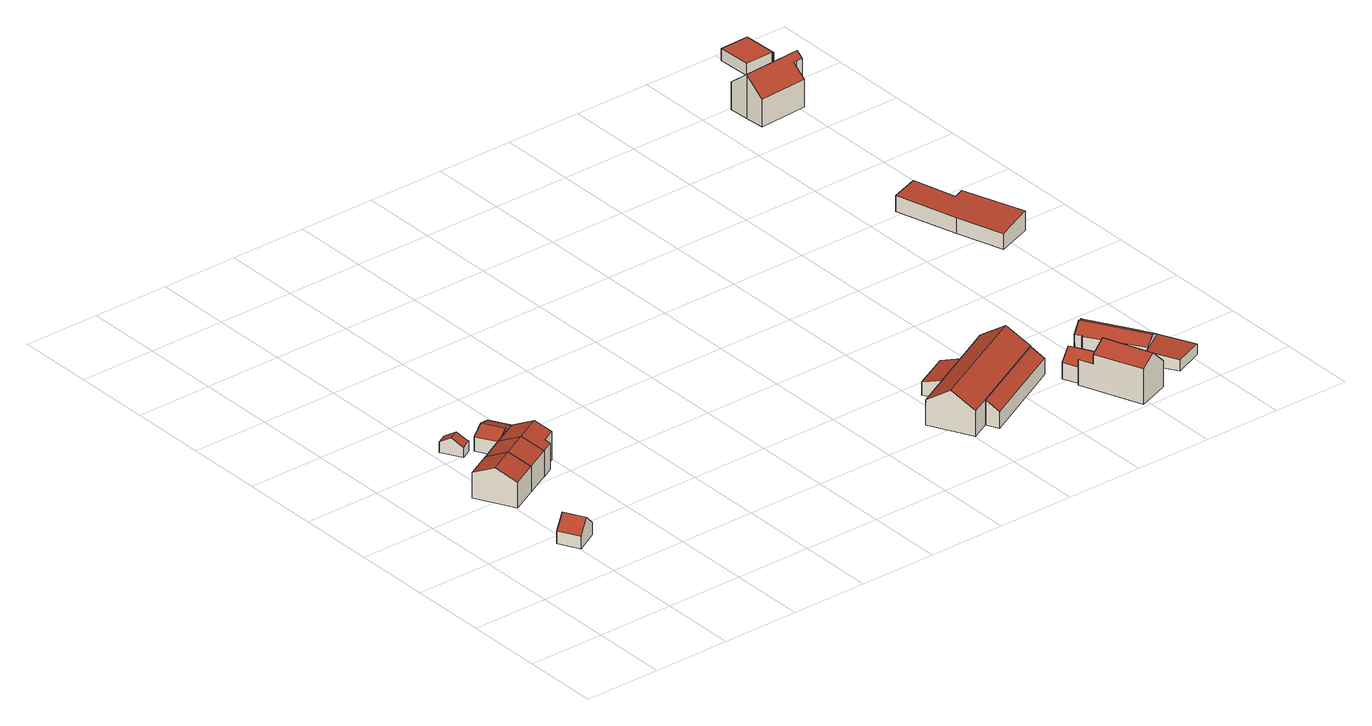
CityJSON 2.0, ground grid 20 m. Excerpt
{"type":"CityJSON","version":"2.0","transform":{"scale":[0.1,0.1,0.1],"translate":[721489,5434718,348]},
"CityObjects":{
"building1":{"type":"Building","attributes":{"Gemeindeschluessel":"09375181","HoeheDach":"368.185","HoeheGrund":"361.670","Methode":"1000","NiedrigsteTraufeDesGebaeudes":"365.007","Geometrietyp2DReferenz":"3000","measuredHeight":6.51,"function":"31001_2000","roofType":"3100"},"geometry":[{"type":"Solid","lod":"2","boundaries":[[[[0,1,2,3]],[[3,2,4,5,6]],[[7,8,9,1,0]],[[3,6,7,0]],[[1,9,4,2]],[[9,8,5,4]],[[6,5,8,7]]]],"semantics":{"surfaces":[{"type":"WallSurface","Flaeche":"20.046","Z_MAX":"3.345","Z_MAX_ASL":"365.015","Z_MIN":"0.000","Z_MIN_ASL":"361.670"},{"type":"WallSurface","Flaeche":"32.158","Z_MAX":"6.515","Z_MAX_ASL":"368.185","Z_MIN":"0.000","Z_MIN_ASL":"361.670"},{"type":"WallSurface","Flaeche":"32.190","Z_MAX":"6.515","Z_MAX_ASL":"368.185","Z_MIN":"0.000","Z_MIN_ASL":"361.670"},{"type":"GroundSurface","Flaeche":"39.182","Z_MAX":"0.000","Z_MAX_ASL":"361.670","Z_MIN":"0.000","Z_MIN_ASL":"361.670"},{"type":"RoofSurface","Dachneigung":"45.813","Dachorientierung":"242.061","Flaeche":"27.327","Z_MAX":"6.515","Z_MAX_ASL":"368.185","Z_MIN":"3.337","Z_MIN_ASL":"365.007"},{"type":"RoofSurface","Dachneigung":"45.809","Dachorientierung":"62.056","Flaeche":"27.317","Z_MAX":"6.515","Z_MAX_ASL":"368.185","Z_MIN":"3.343","Z_MIN_ASL":"365.013"},{"type":"WallSurface","Flaeche":"20.071","Z_MAX":"3.343","Z_MAX_ASL":"365.013","Z_MIN":"0.000","Z_MIN_ASL":"361.670"}],"values":[[0,1,2,3,4,5,6]]}}]},
"building2":{"type":"Building","attributes":{"Gemeindeschluessel":"09375181","HoeheDach":"371.870","HoeheGrund":"362.670","Methode":"2000","NiedrigsteTraufeDesGebaeudes":"369.380","Geometrietyp2DReferenz":"3000","measuredHeight":9.2,"function":"31001_1000","roofType":"3100"},"address":[{"Country":"Germany","Locality":"Pettendorf","ThoroughfareName":"Heidegasse 10"}],"geometry":[{"type":"Solid","lod":"2","boundaries":[[[[10,11,12,13]],[[14,15,16,17]],[[12,14,17,18,13]],[[11,15,14,12]],[[17,16,19,18]],[[10,19,16,15,11]],[[13,18,19,10]]]],"semantics":{"surfaces":[{"type":"GroundSurface","Flaeche":"83.943","Z_MAX":"-0.000","Z_MAX_ASL":"362.670","Z_MIN":"-0.000","Z_MIN_ASL":"362.670"},{"type":"RoofSurface","Dachneigung":"66.007","Dachorientierung":"154.629","Flaeche":"45.954","Z_MAX":"9.200","Z_MAX_ASL":"371.870","Z_MIN":"6.712","Z_MIN_ASL":"369.382"},{"type":"WallSurface","Flaeche":"88.965","Z_MAX":"9.200","Z_MAX_ASL":"371.870","Z_MIN":"-0.000","Z_MIN_ASL":"362.670"},{"type":"WallSurface","Flaeche":"50.442","Z_MAX":"6.712","Z_MAX_ASL":"369.382","Z_MIN":"-0.000","Z_MIN_ASL":"362.670"},{"type":"RoofSurface","Dachneigung":"66.006","Dachorientierung":"334.628","Flaeche":"45.928","Z_MAX":"9.200","Z_MAX_ASL":"371.870","Z_MIN":"6.710","Z_MIN_ASL":"369.380"},{"type":"WallSurface","Flaeche":"88.933","Z_MAX":"9.200","Z_MAX_ASL":"371.870","Z_MIN":"-0.000","Z_MIN_ASL":"362.670"},{"type":"WallSurface","Flaeche":"50.346","Z_MAX":"6.713","Z_MAX_ASL":"369.383","Z_MIN":"-0.000","Z_MIN_ASL":"362.670"}],"values":[[0,1,2,3,4,5,6]]}}]},
"building3":{"type":"Building","attributes":{"Gemeindeschluessel":"09375181","HoeheDach":"371.870","HoeheGrund":"362.710","Methode":"2000","NiedrigsteTraufeDesGebaeudes":"369.382","Geometrietyp2DReferenz":"3000","measuredHeight":9.16,"function":"31001_1000","roofType":"3100"},"address":[{"Country":"Germany","Locality":"Pettendorf","ThoroughfareName":"Heidegasse 12"}],"geometry":[{"type":"Solid","lod":"2","boundaries":[[[[20,21,11,10]],[[11,15,16,19,10]],[[15,22,23,16]],[[16,23,24,19]],[[21,22,15,11]],[[20,24,23,22,21]],[[10,19,24,20]]]],"semantics":{"surfaces":[{"type":"GroundSurface","Flaeche":"83.999","Z_MAX":"0.000","Z_MAX_ASL":"362.710","Z_MIN":"0.000","Z_MIN_ASL":"362.710"},{"type":"WallSurface","Flaeche":"88.485","Z_MAX":"9.160","Z_MAX_ASL":"371.870","Z_MIN":"0.000","Z_MIN_ASL":"362.710"},{"type":"RoofSurface","Dachneigung":"66.006","Dachorientierung":"154.628","Flaeche":"45.972","Z_MAX":"9.160","Z_MAX_ASL":"371.870","Z_MIN":"6.672","Z_MIN_ASL":"369.382"},{"type":"RoofSurface","Dachneigung":"66.006","Dachorientierung":"334.628","Flaeche":"45.972","Z_MAX":"9.160","Z_MAX_ASL":"371.870","Z_MIN":"6.672","Z_MIN_ASL":"369.382"},{"type":"WallSurface","Flaeche":"50.141","Z_MAX":"6.672","Z_MAX_ASL":"369.382","Z_MIN":"0.000","Z_MIN_ASL":"362.710"}],"values":[[0,1,2,3,4,1,4]]}}]},
"building4":{"type":"Building","attributes":{"Gemeindeschluessel":"09375181","HoeheDach":"368.024","HoeheGrund":"363.560","Methode":"1000","NiedrigsteTraufeDesGebaeudes":"366.296","Geometrietyp2DReferenz":"3000","measuredHeight":4.46,"function":"31001_2000","roofType":"3100"},"geometry":[{"type":"Solid","lod":"2","boundaries":[[[[25,26,27,28]],[[29,30,31,32]],[[33,31,30,26,25]],[[32,31,33,34]],[[35,28,27,36]],[[36,29,32,34,35]],[[34,33,25,28,35]],[[36,27,26,30,29]]]],"semantics":{"surfaces":[{"type":"RoofSurface","Dachneigung":"60.076","Dachorientierung":"332.296","Flaeche":"10.402","Z_MAX":"4.464","Z_MAX_ASL":"368.024","Z_MIN":"2.736","Z_MIN_ASL":"366.296"},{"type":"WallSurface","Flaeche":"1.135","Z_MAX":"2.965","Z_MAX_ASL":"366.525","Z_MIN":"0.000","Z_MIN_ASL":"363.560"},{"type":"RoofSurface","Dachneigung":"60.065","Dachorientierung":"152.296","Flaeche":"10.398","Z_MAX":"4.464","Z_MAX_ASL":"368.024","Z_MIN":"2.736","Z_MIN_ASL":"366.296"},{"type":"WallSurface","Flaeche":"8.211","Z_MAX":"2.736","Z_MAX_ASL":"366.296","Z_MIN":"0.000","Z_MIN_ASL":"363.560"},{"type":"WallSurface","Flaeche":"8.214","Z_MAX":"2.736","Z_MAX_ASL":"366.296","Z_MIN":"0.000","Z_MIN_ASL":"363.560"},{"type":"GroundSurface","Flaeche":"18.023","Z_MAX":"0.000","Z_MAX_ASL":"363.560","Z_MIN":"0.000","Z_MIN_ASL":"363.560"},{"type":"WallSurface","Flaeche":"21.610","Z_MAX":"4.464","Z_MAX_ASL":"368.024","Z_MIN":"0.000","Z_MIN_ASL":"363.560"},{"type":"WallSurface","Flaeche":"20.477","Z_MAX":"4.464","Z_MAX_ASL":"368.024","Z_MIN":"0.000","Z_MIN_ASL":"363.560"}],"values":[[0,1,2,3,4,5,6,7]]}}]},
"building5":{"type":"Building","attributes":{"Gemeindeschluessel":"09375181","HoeheDach":"371.870","HoeheGrund":"362.463","Methode":"2000","NiedrigsteTraufeDesGebaeudes":"369.381","Geometrietyp2DReferenz":"3000","measuredHeight":9.41,"function":"31001_1000","roofType":"3100"},"address":[{"Country":"Germany","Locality":"Pettendorf","ThoroughfareName":"Heidegasse 14"}],"geometry":[{"type":"Solid","lod":"2","boundaries":[[[[23,37,38,39,24]],[[22,40,41,42,37,23]],[[43,40,22,44]],[[44,22,23,24,45]],[[46,41,40,43]],[[47,38,37,42,48]],[[48,42,41,46]],[[45,24,39,49]],[[49,39,38,47]],[[47,48,46,43,44,45,49]]]],"semantics":{"surfaces":[{"type":"RoofSurface","Dachneigung":"66.008","Dachorientierung":"332.358","Flaeche":"46.202","Z_MAX":"9.407","Z_MAX_ASL":"371.870","Z_MIN":"6.919","Z_MIN_ASL":"369.382"},{"type":"RoofSurface","Dachneigung":"66.018","Dachorientierung":"152.356","Flaeche":"40.460","Z_MAX":"9.407","Z_MAX_ASL":"371.870","Z_MIN":"6.918","Z_MIN_ASL":"369.381"},{"type":"WallSurface","Flaeche":"24.637","Z_MAX":"6.921","Z_MAX_ASL":"369.384","Z_MIN":"0.000","Z_MIN_ASL":"362.463"},{"type":"WallSurface","Flaeche":"91.265","Z_MAX":"9.407","Z_MAX_ASL":"371.870","Z_MIN":"0.000","Z_MIN_ASL":"362.463"},{"type":"WallSurface","Flaeche":"9.482","Z_MAX":"7.503","Z_MAX_ASL":"369.966","Z_MIN":"0.000","Z_MIN_ASL":"362.463"},{"type":"WallSurface","Flaeche":"81.842","Z_MAX":"9.407","Z_MAX_ASL":"371.870","Z_MIN":"0.000","Z_MIN_ASL":"362.463"},{"type":"WallSurface","Flaeche":"29.804","Z_MAX":"7.503","Z_MAX_ASL":"369.966","Z_MIN":"0.000","Z_MIN_ASL":"362.463"},{"type":"WallSurface","Flaeche":"23.800","Z_MAX":"6.921","Z_MAX_ASL":"369.384","Z_MIN":"0.000","Z_MIN_ASL":"362.463"},{"type":"WallSurface","Flaeche":"28.516","Z_MAX":"6.921","Z_MAX_ASL":"369.384","Z_MIN":"0.000","Z_MIN_ASL":"362.463"},{"type":"GroundSurface","Flaeche":"79.182","Z_MAX":"0.000","Z_MAX_ASL":"362.463","Z_MIN":"0.000","Z_MIN_ASL":"362.463"}],"values":[[0,1,2,3,4,5,6,7,8,9]]}}]},
"building6":{"type":"Building","attributes":{"Gemeindeschluessel":"09375181","HoeheDach":"368.362","HoeheGrund":"363.460","Methode":"2000","NiedrigsteTraufeDesGebaeudes":"366.855","Geometrietyp2DReferenz":"3000","measuredHeight":4.9,"function":"51009_1610","roofType":"2100"},"geometry":[{"type":"Solid","lod":"2","boundaries":[[[[50,51,52,53]],[[54,55,56,57]],[[56,51,50,57]],[[57,50,53,54]],[[54,53,52,55]],[[55,52,51,56]]]],"semantics":{"surfaces":[{"type":"RoofSurface","Dachneigung":"70.072","Dachorientierung":"240.217","Flaeche":"5.804","Z_MAX":"4.902","Z_MAX_ASL":"368.362","Z_MIN":"3.395","Z_MIN_ASL":"366.855"},{"type":"GroundSurface","Flaeche":"5.457","Z_MAX":"0.000","Z_MAX_ASL":"363.460","Z_MIN":"0.000","Z_MIN_ASL":"363.460"},{"type":"WallSurface","Flaeche":"17.105","Z_MAX":"4.902","Z_MAX_ASL":"368.362","Z_MIN":"0.000","Z_MIN_ASL":"363.460"},{"type":"WallSurface","Flaeche":"4.401","Z_MAX":"3.411","Z_MAX_ASL":"366.871","Z_MIN":"0.000","Z_MIN_ASL":"363.460"},{"type":"WallSurface","Flaeche":"17.246","Z_MAX":"4.902","Z_MAX_ASL":"368.362","Z_MIN":"0.000","Z_MIN_ASL":"363.460"},{"type":"WallSurface","Flaeche":"6.609","Z_MAX":"4.902","Z_MAX_ASL":"368.362","Z_MIN":"0.000","Z_MIN_ASL":"363.460"}],"values":[[0,1,2,3,4,5]]}}]},
"building7":{"type":"Building","attributes":{"Gemeindeschluessel":"09375181","HoeheDach":"368.317","HoeheGrund":"363.200","Methode":"1000","NiedrigsteTraufeDesGebaeudes":"366.835","Geometrietyp2DReferenz":"3000","measuredHeight":5.12,"function":"31001_2000","roofType":"3100"},"geometry":[{"type":"Solid","lod":"2","boundaries":[[[[58,59,60,61,62]],[[63,53,59,58]],[[58,62,64,65,63]],[[53,66,60,59]],[[62,61,67,64]],[[66,68,67,61,60]],[[65,68,66,53,63]],[[64,67,68,65]]]],"semantics":{"surfaces":[{"type":"WallSurface","Flaeche":"35.482","Z_MAX":"5.117","Z_MAX_ASL":"368.317","Z_MIN":"0.000","Z_MIN_ASL":"363.200"},{"type":"WallSurface","Flaeche":"22.465","Z_MAX":"3.650","Z_MAX_ASL":"366.850","Z_MIN":"0.000","Z_MIN_ASL":"363.200"},{"type":"GroundSurface","Flaeche":"49.280","Z_MAX":"0.000","Z_MAX_ASL":"363.200","Z_MIN":"0.000","Z_MIN_ASL":"363.200"},{"type":"RoofSurface","Dachneigung":"69.996","Dachorientierung":"241.697","Flaeche":"26.280","Z_MAX":"5.117","Z_MAX_ASL":"368.317","Z_MIN":"3.650","Z_MIN_ASL":"366.850"},{"type":"WallSurface","Flaeche":"22.053","Z_MAX":"3.653","Z_MAX_ASL":"366.853","Z_MIN":"0.000","Z_MIN_ASL":"363.200"},{"type":"RoofSurface","Dachneigung":"69.997","Dachorientierung":"61.703","Flaeche":"26.165","Z_MAX":"5.117","Z_MAX_ASL":"368.317","Z_MIN":"3.635","Z_MIN_ASL":"366.835"},{"type":"WallSurface","Flaeche":"18.306","Z_MAX":"5.117","Z_MAX_ASL":"368.317","Z_MIN":"0.000","Z_MIN_ASL":"363.200"},{"type":"WallSurface","Flaeche":"16.992","Z_MAX":"5.071","Z_MAX_ASL":"368.271","Z_MIN":"0.000","Z_MIN_ASL":"363.200"}],"values":[[0,1,2,3,4,5,6,7]]}}]},
"building8":{"type":"Building","attributes":{"Gemeindeschluessel":"09375181","HoeheDach":"357.654","HoeheGrund":"352.540","Methode":"2000","NiedrigsteTraufeDesGebaeudes":"355.926","Geometrietyp2DReferenz":"3000","measuredHeight":5.11,"function":"51009_1610","roofType":"2100"},"geometry":[{"type":"Solid","lod":"2","boundaries":[[[[69,70,71,72]],[[70,73,74,71]],[[75,73,70,69]],[[76,74,73,75]],[[72,71,74,76]],[[72,76,75,69]]]],"semantics":{"surfaces":[{"type":"WallSurface","Flaeche":"23.388","Z_MAX":"5.114","Z_MAX_ASL":"357.654","Z_MIN":"0.000","Z_MIN_ASL":"352.540"},{"type":"RoofSurface","Dachneigung":"72.567","Dachorientierung":"332.529","Flaeche":"59.622","Z_MAX":"5.114","Z_MAX_ASL":"357.654","Z_MIN":"3.386","Z_MIN_ASL":"355.926"},{"type":"WallSurface","Flaeche":"52.867","Z_MAX":"5.114","Z_MAX_ASL":"357.654","Z_MIN":"0.000","Z_MIN_ASL":"352.540"},{"type":"WallSurface","Flaeche":"23.386","Z_MAX":"5.114","Z_MAX_ASL":"357.654","Z_MIN":"0.000","Z_MIN_ASL":"352.540"},{"type":"WallSurface","Flaeche":"34.999","Z_MAX":"3.386","Z_MAX_ASL":"355.926","Z_MIN":"0.000","Z_MIN_ASL":"352.540"},{"type":"GroundSurface","Flaeche":"56.884","Z_MAX":"0.000","Z_MAX_ASL":"352.540","Z_MIN":"0.000","Z_MIN_ASL":"352.540"}],"values":[[0,1,2,3,4,5]]}}]},
"building9":{"type":"Building","attributes":{"Gemeindeschluessel":"09375181","HoeheDach":"362.320","HoeheGrund":"351.690","Methode":"2000","NiedrigsteTraufeDesGebaeudes":"358.270","Geometrietyp2DReferenz":"3000","measuredHeight":10.63,"function":"31001_2000","roofType":"3100"},"geometry":[{"type":"Solid","lod":"2","boundaries":[[[[77,78,79,80]],[[81,82,83,84,85]],[[82,81,86,87,88]],[[81,85,89,90,86]],[[88,87,80,79]],[[89,85,84,91]],[[87,86,90,89,91,77,80]],[[88,79,78,83,82]],[[77,91,84,83,78]]]],"semantics":{"surfaces":[{"type":"WallSurface","Flaeche":"167.361","Z_MAX":"6.584","Z_MAX_ASL":"358.274","Z_MIN":"0.000","Z_MIN_ASL":"351.690"},{"type":"RoofSurface","Dachneigung":"56.737","Dachorientierung":"332.561","Flaeche":"228.664","Z_MAX":"10.630","Z_MAX_ASL":"362.320","Z_MIN":"6.580","Z_MIN_ASL":"358.270"},{"type":"WallSurface","Flaeche":"106.191","Z_MAX":"10.630","Z_MAX_ASL":"362.320","Z_MIN":"0.000","Z_MIN_ASL":"351.690"},{"type":"WallSurface","Flaeche":"137.192","Z_MAX":"6.587","Z_MAX_ASL":"358.277","Z_MIN":"0.000","Z_MIN_ASL":"351.690"},{"type":"WallSurface","Flaeche":"37.317","Z_MAX":"6.583","Z_MAX_ASL":"358.273","Z_MIN":"0.000","Z_MIN_ASL":"351.690"},{"type":"WallSurface","Flaeche":"66.541","Z_MAX":"6.580","Z_MAX_ASL":"358.270","Z_MIN":"0.000","Z_MIN_ASL":"351.690"},{"type":"GroundSurface","Flaeche":"382.821","Z_MAX":"0.000","Z_MAX_ASL":"351.690","Z_MIN":"0.000","Z_MIN_ASL":"351.690"},{"type":"RoofSurface","Dachneigung":"56.744","Dachorientierung":"152.557","Flaeche":"229.161","Z_MAX":"10.630","Z_MAX_ASL":"362.320","Z_MIN":"6.583","Z_MIN_ASL":"358.273"},{"type":"WallSurface","Flaeche":"106.217","Z_MAX":"10.630","Z_MAX_ASL":"362.320","Z_MIN":"0.000","Z_MIN_ASL":"351.690"}],"values":[[0,1,2,3,4,5,6,7,8]]}}]},
"building10":{"type":"Building","attributes":{"Gemeindeschluessel":"09375181","HoeheDach":"358.228","HoeheGrund":"351.610","Methode":"2000","NiedrigsteTraufeDesGebaeudes":"355.943","Geometrietyp2DReferenz":"3000","measuredHeight":6.62,"function":"51009_1610","roofType":"2100"},"geometry":[{"type":"Solid","lod":"2","boundaries":[[[[92,93,94,95]],[[95,94,96,97]],[[97,96,98,99]],[[95,97,99,92]],[[93,98,96,94]],[[99,98,93,92]]]],"semantics":{"surfaces":[{"type":"WallSurface","Flaeche":"19.183","Z_MAX":"6.617","Z_MAX_ASL":"358.227","Z_MIN":"0.000","Z_MIN_ASL":"351.610"},{"type":"WallSurface","Flaeche":"168.226","Z_MAX":"6.618","Z_MAX_ASL":"358.228","Z_MIN":"0.000","Z_MIN_ASL":"351.610"},{"type":"WallSurface","Flaeche":"19.176","Z_MAX":"6.618","Z_MAX_ASL":"358.228","Z_MIN":"0.000","Z_MIN_ASL":"351.610"},{"type":"GroundSurface","Flaeche":"89.309","Z_MAX":"0.000","Z_MAX_ASL":"351.610","Z_MIN":"0.000","Z_MIN_ASL":"351.610"},{"type":"RoofSurface","Dachneigung":"56.880","Dachorientierung":"152.551","Flaeche":"106.634","Z_MAX":"6.618","Z_MAX_ASL":"358.228","Z_MIN":"4.333","Z_MIN_ASL":"355.943"},{"type":"WallSurface","Flaeche":"110.868","Z_MAX":"4.333","Z_MAX_ASL":"355.943","Z_MIN":"0.000","Z_MIN_ASL":"351.610"}],"values":[[0,1,2,3,4,5]]}}]},
"building11":{"type":"Building","attributes":{"Gemeindeschluessel":"09375181","HoeheDach":"359.910","HoeheGrund":"348.700","Methode":"2000","NiedrigsteTraufeDesGebaeudes":"352.805","Geometrietyp2DReferenz":"3000","measuredHeight":11.21,"function":"31001_2000","roofType":"3100"},"geometry":[{"type":"Solid","lod":"2","boundaries":[[[[100,101,102,103,104,105]],[[106,107,108]],[[101,109,110,111,102]],[[107,112,113,114,115,108]],[[112,116,117,113]],[[118,119,120,115,114]],[[103,102,111,121]],[[122,116,112,107,106,123,104,103,121]],[[110,124,122,121,111]],[[125,118,114,113,117]],[[124,126,125,117,116,122]],[[101,100,119,118,125,126,109]],[[115,120,127,108]],[[108,127,123,106]],[[100,105,120,119]],[[104,123,127,120,105]],[[110,109,126,124]]]],"semantics":{"surfaces":[{"type":"WallSurface","Flaeche":"147.096","Z_MAX":"9.284","Z_MAX_ASL":"357.984","Z_MIN":"0.000","Z_MIN_ASL":"348.700"},{"type":"RoofSurface","Dachneigung":"89.971","Dachorientierung":"-1.000","Flaeche":"0.828","Z_MAX":"4.952","Z_MAX_ASL":"353.652","Z_MIN":"4.950","Z_MIN_ASL":"353.650"},{"type":"WallSurface","Flaeche":"85.031","Z_MAX":"11.210","Z_MAX_ASL":"359.910","Z_MIN":"0.000","Z_MIN_ASL":"348.700"},{"type":"RoofSurface","Dachneigung":"59.421","Dachorientierung":"243.311","Flaeche":"33.668","Z_MAX":"6.550","Z_MAX_ASL":"355.250","Z_MIN":"4.203","Z_MIN_ASL":"352.903"},{"type":"RoofSurface","Dachneigung":"58.014","Dachorientierung":"63.335","Flaeche":"41.201","Z_MAX":"6.550","Z_MAX_ASL":"355.250","Z_MIN":"4.105","Z_MIN_ASL":"352.805"},{"type":"WallSurface","Flaeche":"19.056","Z_MAX":"6.127","Z_MAX_ASL":"354.827","Z_MIN":"0.000","Z_MIN_ASL":"348.700"},{"type":"RoofSurface","Dachneigung":"66.129","Dachorientierung":"249.474","Flaeche":"63.758","Z_MAX":"11.210","Z_MAX_ASL":"359.910","Z_MIN":"9.227","Z_MIN_ASL":"357.927"},{"type":"WallSurface","Flaeche":"36.259","Z_MAX":"11.210","Z_MAX_ASL":"359.910","Z_MIN":"4.180","Z_MIN_ASL":"352.880"},{"type":"RoofSurface","Dachneigung":"46.081","Dachorientierung":"69.476","Flaeche":"85.706","Z_MAX":"11.210","Z_MAX_ASL":"359.910","Z_MIN":"6.639","Z_MIN_ASL":"355.339"},{"type":"WallSurface","Flaeche":"41.909","Z_MAX":"6.550","Z_MAX_ASL":"355.250","Z_MIN":"0.000","Z_MIN_ASL":"348.700"},{"type":"WallSurface","Flaeche":"58.447","Z_MAX":"6.907","Z_MAX_ASL":"355.607","Z_MIN":"0.000","Z_MIN_ASL":"348.700"},{"type":"GroundSurface","Flaeche":"192.795","Z_MAX":"0.000","Z_MAX_ASL":"348.700","Z_MIN":"0.000","Z_MIN_ASL":"348.700"},{"type":"WallSurface","Flaeche":"1.388","Z_MAX":"6.127","Z_MAX_ASL":"354.827","Z_MIN":"4.203","Z_MIN_ASL":"352.903"},{"type":"WallSurface","Flaeche":"1.018","Z_MAX":"5.210","Z_MAX_ASL":"353.910","Z_MIN":"4.950","Z_MIN_ASL":"353.650"},{"type":"WallSurface","Flaeche":"5.123","Z_MAX":"6.700","Z_MAX_ASL":"355.400","Z_MIN":"0.000","Z_MIN_ASL":"348.700"},{"type":"RoofSurface","Dachneigung":"54.161","Dachorientierung":"69.468","Flaeche":"9.862","Z_MAX":"6.700","Z_MAX_ASL":"355.400","Z_MIN":"5.210","Z_MIN_ASL":"353.910"},{"type":"WallSurface","Flaeche":"71.657","Z_MAX":"6.913","Z_MAX_ASL":"355.613","Z_MIN":"0.000","Z_MIN_ASL":"348.700"}],"values":[[0,1,2,3,4,5,6,7,8,9,10,11,12,13,14,15,16]]}}]},
"building12":{"type":"Building","attributes":{"Gemeindeschluessel":"09375181","HoeheDach":"353.640","HoeheGrund":"348.340","Methode":"2000","NiedrigsteTraufeDesGebaeudes":"351.050","Geometrietyp2DReferenz":"3000","measuredHeight":5.3,"function":"31001_2000","roofType":"3100"},"geometry":[{"type":"Solid","lod":"2","boundaries":[[[[128,129,130,131]],[[132,133,134,135]],[[136,137,138,139]],[[140,141,142,136,139]],[[143,144,145,146,147]],[[134,133,148,149,146,145]],[[140,150,149,148,141]],[[151,152,131,130]],[[129,147,146,149,150,153,151,130]],[[135,134,145,144]],[[141,154,155,142]],[[154,141,148,133,132]],[[137,136,142,155]],[[137,155,154,132,135,144,143,128,131,152,156,138]],[[129,128,143,147]],[[152,151,153,156]],[[138,156,153,150,140,139]]]],"semantics":{"surfaces":[{"type":"WallSurface","Flaeche":"2.806","Z_MAX":"3.816","Z_MAX_ASL":"352.156","Z_MIN":"0.000","Z_MIN_ASL":"348.340"},{"type":"WallSurface","Flaeche":"0.945","Z_MAX":"3.526","Z_MAX_ASL":"351.866","Z_MIN":"0.000","Z_MIN_ASL":"348.340"},{"type":"WallSurface","Flaeche":"22.572","Z_MAX":"2.820","Z_MAX_ASL":"351.160","Z_MIN":"0.000","Z_MIN_ASL":"348.340"},{"type":"RoofSurface","Dachneigung":"85.682","Dachorientierung":"146.513","Flaeche":"71.444","Z_MAX":"3.430","Z_MAX_ASL":"351.770","Z_MIN":"2.710","Z_MIN_ASL":"351.050"},{"type":"WallSurface","Flaeche":"28.182","Z_MAX":"5.300","Z_MAX_ASL":"353.640","Z_MIN":"0.000","Z_MIN_ASL":"348.340"},{"type":"RoofSurface","Dachneigung":"62.322","Dachorientierung":"240.164","Flaeche":"68.627","Z_MAX":"5.300","Z_MAX_ASL":"353.640","Z_MIN":"3.383","Z_MIN_ASL":"351.723"},{"type":"WallSurface","Flaeche":"6.625","Z_MAX":"5.300","Z_MAX_ASL":"353.640","Z_MIN":"3.430","Z_MIN_ASL":"351.770"},{"type":"WallSurface","Flaeche":"37.870","Z_MAX":"3.564","Z_MAX_ASL":"351.904","Z_MIN":"0.000","Z_MIN_ASL":"348.340"},{"type":"RoofSurface","Dachneigung":"62.306","Dachorientierung":"60.163","Flaeche":"68.585","Z_MAX":"5.300","Z_MAX_ASL":"353.640","Z_MIN":"3.409","Z_MIN_ASL":"351.749"},{"type":"WallSurface","Flaeche":"6.762","Z_MAX":"3.526","Z_MAX_ASL":"351.866","Z_MIN":"0.000","Z_MIN_ASL":"348.340"},{"type":"WallSurface","Flaeche":"5.420","Z_MAX":"3.430","Z_MAX_ASL":"351.770","Z_MIN":"0.000","Z_MIN_ASL":"348.340"},{"type":"WallSurface","Flaeche":"55.591","Z_MAX":"3.633","Z_MAX_ASL":"351.973","Z_MIN":"0.000","Z_MIN_ASL":"348.340"},{"type":"WallSurface","Flaeche":"25.264","Z_MAX":"3.430","Z_MAX_ASL":"351.770","Z_MIN":"0.000","Z_MIN_ASL":"348.340"},{"type":"GroundSurface","Flaeche":"192.744","Z_MAX":"0.000","Z_MAX_ASL":"348.340","Z_MIN":"0.000","Z_MIN_ASL":"348.340"},{"type":"WallSurface","Flaeche":"1.607","Z_MAX":"3.816","Z_MAX_ASL":"352.156","Z_MIN":"0.000","Z_MIN_ASL":"348.340"},{"type":"WallSurface","Flaeche":"25.493","Z_MAX":"3.564","Z_MAX_ASL":"351.904","Z_MIN":"0.000","Z_MIN_ASL":"348.340"},{"type":"WallSurface","Flaeche":"30.155","Z_MAX":"3.559","Z_MAX_ASL":"351.899","Z_MIN":"0.000","Z_MIN_ASL":"348.340"}],"values":[[0,1,2,3,4,5,6,7,8,9,10,11,12,13,14,15,16]]}}]},
"building13":{"type":"Building","attributes":{"Gemeindeschluessel":"09375181","HoeheDach":"353.686","HoeheGrund":"348.610","Methode":"2000","NiedrigsteTraufeDesGebaeudes":"352.677","Geometrietyp2DReferenz":"3000","measuredHeight":5.08,"function":"31001_2000","roofType":"1000","storeysAboveGround":1},"geometry":[{"type":"Solid","lod":"2","boundaries":[[[[157,158,159,160,161,162,163]],[[158,164,165,159]],[[157,166,164,158]],[[159,165,167,160]],[[160,167,168,161]],[[164,166,169,170,168,167,165]],[[163,169,166,157]],[[162,170,169,163]],[[161,168,170,162]]]],"semantics":{"surfaces":[{"type":"GroundSurface","Flaeche":"241.975","Z_MAX":"0.000","Z_MAX_ASL":"348.610","Z_MIN":"0.000","Z_MIN_ASL":"348.610"},{"type":"WallSurface","Flaeche":"51.985","Z_MAX":"4.094","Z_MAX_ASL":"352.704","Z_MIN":"0.000","Z_MIN_ASL":"348.610"},{"type":"WallSurface","Flaeche":"44.322","Z_MAX":"5.076","Z_MAX_ASL":"353.686","Z_MIN":"0.000","Z_MIN_ASL":"348.610"},{"type":"WallSurface","Flaeche":"69.886","Z_MAX":"4.195","Z_MAX_ASL":"352.805","Z_MIN":"0.000","Z_MIN_ASL":"348.610"},{"type":"WallSurface","Flaeche":"30.493","Z_MAX":"4.891","Z_MAX_ASL":"353.501","Z_MIN":"0.000","Z_MIN_ASL":"348.610"},{"type":"RoofSurface","Dachneigung":"84.057","Dachorientierung":"251.344","Flaeche":"243.282","Z_MAX":"5.076","Z_MAX_ASL":"353.686","Z_MIN":"4.067","Z_MIN_ASL":"352.677"},{"type":"WallSurface","Flaeche":"85.465","Z_MAX":"5.076","Z_MAX_ASL":"353.686","Z_MIN":"0.000","Z_MIN_ASL":"348.610"},{"type":"WallSurface","Flaeche":"12.905","Z_MAX":"5.076","Z_MAX_ASL":"353.686","Z_MIN":"0.000","Z_MIN_ASL":"348.610"},{"type":"WallSurface","Flaeche":"56.675","Z_MAX":"4.891","Z_MAX_ASL":"353.501","Z_MIN":"0.000","Z_MIN_ASL":"348.610"}],"values":[[0,1,2,3,4,5,6,7,8]]}}]},
"building14":{"type":"Building","attributes":{"Gemeindeschluessel":"09375181","HoeheDach":"364.141","HoeheGrund":"352.600","Methode":"2000","NiedrigsteTraufeDesGebaeudes":"359.750","Geometrietyp2DReferenz":"3000","measuredHeight":11.54,"function":"31001_1000","roofType":"3100","storeysAboveGround":2},"address":[{"Country":"Germany","Locality":"Pettendorf","ThoroughfareName":"Kirchgasse 7a"}],"geometry":[{"type":"Solid","lod":"2","boundaries":[[[[171,172,173,174]],[[175,176,177,178]],[[174,179,180,181,175,178,182,183,184,171]],[[180,185,186,181]],[[174,173,187,179]],[[179,187,185,180]],[[182,188,189,183]],[[186,185,187,173,172,190,176]],[[176,190,189,188,177]],[[183,189,190,184]],[[178,177,188,182]],[[184,190,172,171]],[[181,186,176,175]]]],"semantics":{"surfaces":[{"type":"WallSurface","Flaeche":"15.758","Z_MAX":"10.101","Z_MAX_ASL":"362.701","Z_MIN":"0.000","Z_MIN_ASL":"352.600"},{"type":"WallSurface","Flaeche":"48.613","Z_MAX":"11.535","Z_MAX_ASL":"364.135","Z_MIN":"0.000","Z_MIN_ASL":"352.600"},{"type":"GroundSurface","Flaeche":"151.561","Z_MAX":"0.000","Z_MAX_ASL":"352.600","Z_MIN":"0.000","Z_MIN_ASL":"352.600"},{"type":"WallSurface","Flaeche":"92.306","Z_MAX":"7.153","Z_MAX_ASL":"359.753","Z_MIN":"0.000","Z_MIN_ASL":"352.600"},{"type":"WallSurface","Flaeche":"9.602","Z_MAX":"10.100","Z_MAX_ASL":"362.700","Z_MIN":"0.000","Z_MIN_ASL":"352.600"},{"type":"WallSurface","Flaeche":"30.205","Z_MAX":"10.100","Z_MAX_ASL":"362.700","Z_MIN":"0.000","Z_MIN_ASL":"352.600"},{"type":"WallSurface","Flaeche":"26.617","Z_MAX":"9.796","Z_MAX_ASL":"362.396","Z_MIN":"0.000","Z_MIN_ASL":"352.600"},{"type":"RoofSurface","Dachneigung":"49.861","Dachorientierung":"176.377","Flaeche":"93.242","Z_MAX":"11.535","Z_MAX_ASL":"364.135","Z_MIN":"7.151","Z_MIN_ASL":"359.751"},{"type":"RoofSurface","Dachneigung":"49.891","Dachorientierung":"356.376","Flaeche":"104.964","Z_MAX":"11.541","Z_MAX_ASL":"364.141","Z_MIN":"7.150","Z_MIN_ASL":"359.750"},{"type":"WallSurface","Flaeche":"22.097","Z_MAX":"11.541","Z_MAX_ASL":"364.141","Z_MIN":"0.000","Z_MIN_ASL":"352.600"},{"type":"WallSurface","Flaeche":"110.276","Z_MAX":"7.153","Z_MAX_ASL":"359.753","Z_MIN":"0.000","Z_MIN_ASL":"352.600"},{"type":"WallSurface","Flaeche":"18.289","Z_MAX":"11.526","Z_MAX_ASL":"364.126","Z_MIN":"0.000","Z_MIN_ASL":"352.600"},{"type":"WallSurface","Flaeche":"48.516","Z_MAX":"11.535","Z_MAX_ASL":"364.135","Z_MIN":"0.000","Z_MIN_ASL":"352.600"}],"values":[[0,1,2,3,4,5,6,7,8,9,10,11,12]]}}]},
"building15":{"type":"Building","attributes":{"Gemeindeschluessel":"09375181","HoeheDach":"355.999","HoeheGrund":"352.899","Methode":"1000","NiedrigsteTraufeDesGebaeudes":"355.999","Geometrietyp2DReferenz":"3000","measuredHeight":3.1,"function":"31001_2463","roofType":"1000","storeysAboveGround":1},"geometry":[{"type":"Solid","lod":"2","boundaries":[[[[191,192,193,194]],[[195,196,197,198]],[[199,200,201,202]],[[194,193,200,199]],[[202,201,203,204]],[[199,202,204,195,198,191,194]],[[204,203,196,195]],[[203,201,200,193,192,197,196]],[[198,197,192,191]]]],"semantics":{"surfaces":[{"type":"WallSurface","Flaeche":"0.714","Z_MAX":"3.100","Z_MAX_ASL":"355.999","Z_MIN":"0.000","Z_MIN_ASL":"352.899"},{"type":"WallSurface","Flaeche":"21.031","Z_MAX":"3.100","Z_MAX_ASL":"355.999","Z_MIN":"0.000","Z_MIN_ASL":"352.899"},{"type":"WallSurface","Flaeche":"27.237","Z_MAX":"3.100","Z_MAX_ASL":"355.999","Z_MIN":"0.000","Z_MIN_ASL":"352.899"},{"type":"WallSurface","Flaeche":"22.959","Z_MAX":"3.100","Z_MAX_ASL":"355.999","Z_MIN":"0.000","Z_MIN_ASL":"352.899"},{"type":"WallSurface","Flaeche":"24.012","Z_MAX":"3.100","Z_MAX_ASL":"355.999","Z_MIN":"0.000","Z_MIN_ASL":"352.899"},{"type":"GroundSurface","Flaeche":"68.083","Z_MAX":"0.000","Z_MAX_ASL":"352.899","Z_MIN":"0.000","Z_MIN_ASL":"352.899"},{"type":"WallSurface","Flaeche":"6.888","Z_MAX":"3.100","Z_MAX_ASL":"355.999","Z_MIN":"0.000","Z_MIN_ASL":"352.899"},{"type":"RoofSurface","Dachneigung":"90.000","Dachorientierung":"-1.000","Flaeche":"68.083","Z_MAX":"3.100","Z_MAX_ASL":"355.999","Z_MIN":"3.100","Z_MIN_ASL":"355.999"},{"type":"WallSurface","Flaeche":"1.023","Z_MAX":"3.100","Z_MAX_ASL":"355.999","Z_MIN":"0.000","Z_MIN_ASL":"352.899"}],"values":[[0,1,2,3,4,5,6,7,8]]}}]}
},
"vertices":[
[63,146,137],[63,146,170],[35,199,170],[35,199,137],[64,215,202],[92,230,170],[92,230,137],[121,177,137],[121,177,170],[92,162,202],
[70,496,147],[122,397,147],[55,362,147],[3,462,147],[55,362,214],[122,397,214],[96,447,239],[29,412,239],[3,462,214],[70,496,214],
[136,531,147],[188,432,147],[188,432,214],[162,482,239],[136,531,214],
[76,626,200],[102,640,200],[88,666,183],[62,652,183],[114,617,156],[114,617,185],[116,613,183],[116,613,156],[90,599,183],[90,599,156],[62,652,156],[88,666,156],
[229,517,239],[203,566,214],[167,547,214],[220,449,214],[214,460,220],[249,479,220],[220,449,145],[188,432,145],[136,531,145],[214,460,145],[203,566,145],[249,479,145],[167,547,145],
[167,547,189],[203,566,204],[196,578,204],[160,558,189],[160,558,155],[196,578,155],[203,566,155],[167,547,155],
[131,612,152],[131,612,189],[166,631,203],[202,650,188],[202,650,152],[160,558,152],[230,597,152],[196,578,152],[195,577,203],[230,597,189],[196,578,203],
[1205,254,45],[1205,254,97],[1180,302,79],[1180,302,45],[1297,301,97],[1272,350,79],[1297,301,45],[1272,350,45],
[1445,239,37],[1445,239,103],[1219,122,103],[1219,122,37],[1112,205,103],[1140,150,143],[1416,293,143],[1387,348,103],[1297,301,103],[1112,205,37],[1169,96,37],[1169,96,103],[1297,301,37],[1205,254,37],[1387,348,37],
[1234,90,36],[1234,90,79],[1219,122,102],[1219,122,36],[1445,239,102],[1445,239,36],[1461,208,79],[1461,208,36],
[1522,163,7],[1583,4,7],[1583,4,100],[1536,127,99],[1536,127,74],[1522,163,74],[1554,134,56],[1558,136,56],[1540,171,57],[1665,35,7],[1665,35,76],[1623,20,119],[1583,147,72],[1543,226,72],[1510,206,50],[1529,166,49],[1618,162,49],[1577,245,48],[1510,206,7],[1529,166,7],[1529,166,68],[1577,144,119],[1618,162,76],[1554,134,59],[1631,135,73],[1577,245,7],[1631,135,7],[1540,171,59],
[1672,339,3],[1672,339,42],[1679,343,37],[1679,343,3],[1630,283,3],[1630,283,37],[1632,284,39],[1632,284,3],[1742,70,32],[1742,70,3],[1817,102,3],[1817,102,31],[1767,183,38],[1713,148,38],[1700,139,38],[1675,335,3],[1622,300,3],[1622,300,38],[1651,320,56],[1675,335,41],[1713,148,40],[1739,165,56],[1767,183,39],[1730,248,39],[1730,248,3],[1766,186,39],[1713,148,3],[1700,139,3],[1766,186,3],
[1857,764,6],[1766,729,6],[1728,851,6],[1683,1013,6],[1748,1030,6],[1778,916,6],[1803,924,6],[1766,729,47],[1728,851,47],[1857,764,57],[1683,1013,48],[1748,1030,55],[1803,924,57],[1778,916,54],
[1793,1482,46],[1793,1482,147],[1777,1481,147],[1777,1481,46],[1638,1489,46],[1638,1489,161],[1635,1541,118],[1635,1541,46],[1768,1481,46],[1770,1446,46],[1641,1438,46],[1789,1551,46],[1790,1520,46],[1792,1499,46],[1770,1446,118],[1641,1438,118],[1768,1481,147],[1789,1551,118],[1790,1520,144],[1792,1499,161],
[1828,1631,49],[1828,1631,80],[1828,1633,80],[1828,1633,49],[1828,1699,49],[1828,1699,80],[1831,1631,80],[1831,1631,49],[1753,1630,49],[1753,1630,80],[1750,1718,80],[1750,1718,49],[1828,1721,80],[1828,1721,49]
]}
